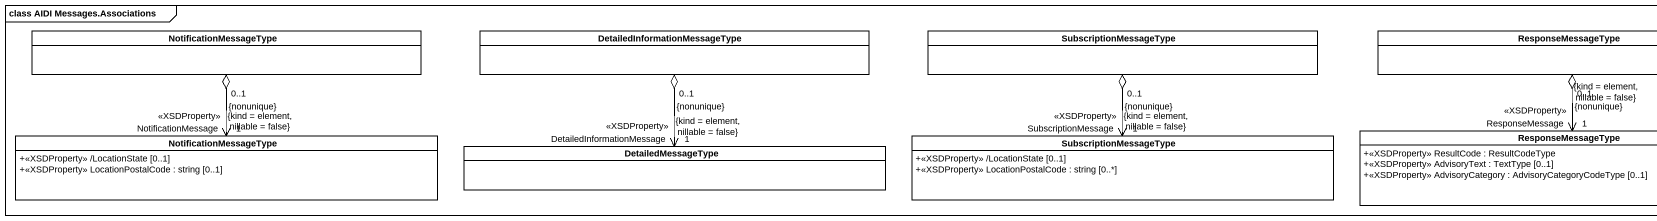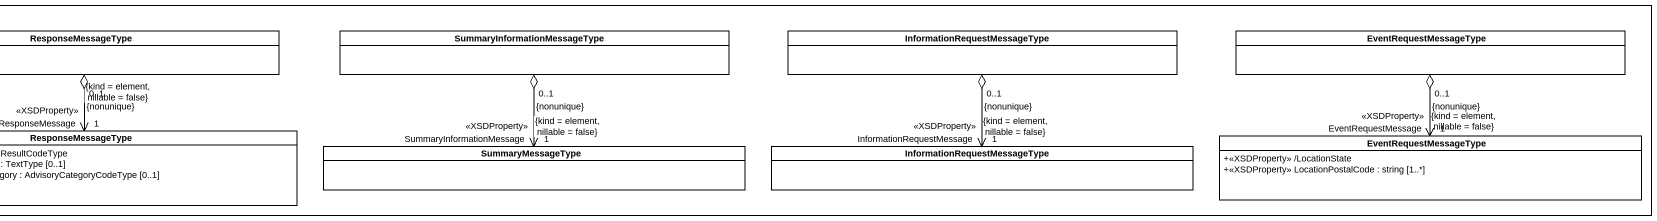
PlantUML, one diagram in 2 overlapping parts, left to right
@startuml
mainframe class AIDI Messages.Associations
hide circle
hide empty members
skinparam classAttributeIconSize 0
class NotificationMessageType
class "DetailedInformationMessageType" as DetailedInformationMessageTy
class SubscriptionMessageType
class ResponseMessageType
class "SummaryInformationMessageType" as SummaryInformationMessageTyp
class "InformationRequestMessageType" as InformationRequestMessageTyp
class EventRequestMessageType
class "NotificationMessageType" as NotificationMessageType_2 {
  +<<XSDProperty>> /LocationState [0..1]
  +<<XSDProperty>> LocationPostalCode : string [0..1]
}
class DetailedMessageType
class "SubscriptionMessageType" as SubscriptionMessageType_2 {
  +<<XSDProperty>> /LocationState [0..1]
  +<<XSDProperty>> LocationPostalCode : string [0..*]
}
class "ResponseMessageType" as ResponseMessageType_2 {
  +<<XSDProperty>> ResultCode : ResultCodeType
  +<<XSDProperty>> AdvisoryText : TextType [0..1]
  +<<XSDProperty>> AdvisoryCategory : AdvisoryCategoryCodeType [0..1]
}
class SummaryMessageType
class "InformationRequestMessageType" as InformationRequestMessageTyp_2
class "EventRequestMessageType" as EventRequestMessageType_2 {
  +<<XSDProperty>> /LocationState
  +<<XSDProperty>> LocationPostalCode : string [1..*]
}
NotificationMessageType "0..1\n{nonunique}" o--> "NotificationMessage\n<<XSDProperty>>\n1\n{kind = element, nillable = false}" NotificationMessageType_2
DetailedInformationMessageTy "0..1\n{nonunique}" o--> "DetailedInformationMessage\n<<XSDProperty>>\n1\n{kind = element, nillable = false}" DetailedMessageType
SubscriptionMessageType "0..1\n{nonunique}" o--> "SubscriptionMessage\n<<XSDProperty>>\n1\n{kind = element, nillable = false}" SubscriptionMessageType_2
ResponseMessageType "0..1\n{nonunique}" o--> "ResponseMessage\n<<XSDProperty>>\n1\n{kind = element, nillable = false}" ResponseMessageType_2
SummaryInformationMessageTyp "0..1\n{nonunique}" o--> "SummaryInformationMessage\n<<XSDProperty>>\n1\n{kind = element, nillable = false}" SummaryMessageType
InformationRequestMessageTyp "0..1\n{nonunique}" o--> "InformationRequestMessage\n<<XSDProperty>>\n1\n{kind = element, nillable = false}" InformationRequestMessageTyp_2
EventRequestMessageType "0..1\n{nonunique}" o--> "EventRequestMessage\n<<XSDProperty>>\n1\n{kind = element, nillable = false}" EventRequestMessageType_2
@enduml
